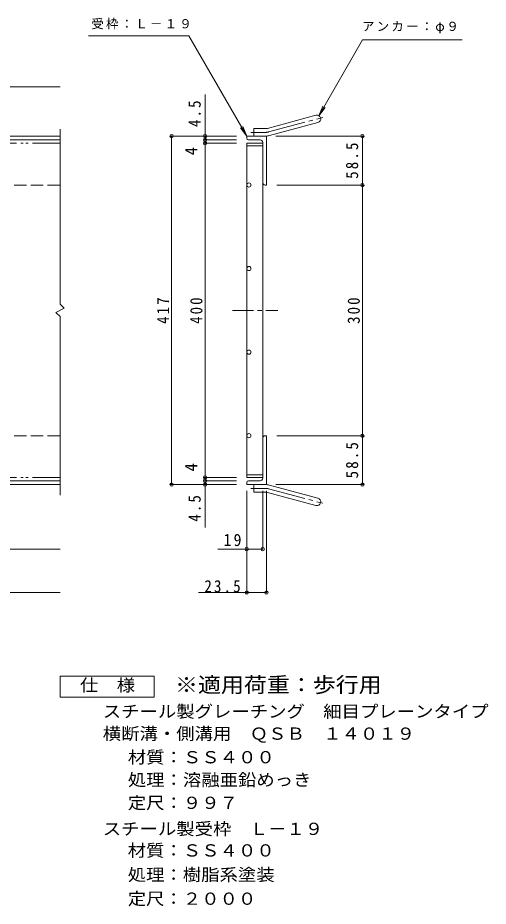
# Model space of a CAD drawing. Units: millimetres, scale not verified. Extents: x -860 to 805, y -687 to 611.
# Drawn here: x 241 to 805, y -541 to 523 of the extents above; entities that cross this region are included whole.
import ezdxf
from ezdxf.enums import TextEntityAlignment as Align

# ---------------------------------------------------------------- set-up
doc = ezdxf.new("R2010")
doc.units = ezdxf.units.MM
doc.header["$LTSCALE"] = 5
doc.header["$PDMODE"] = 32
doc.header["$PDSIZE"] = 4
for name, pattern in [('CHAIN1', [8, 5, -1, 1, -1]), ('CHAIN2', [12, 9, -1, 1, -1]), ('DASHED3', [4, 3, -1]), ('DOUBLE_CHAIN2', [12.8, 9, -1, 0.6, -0.6, 0.6, -1])]:
    doc.linetypes.add(name, pattern=pattern)
for name, color, linetype, lineweight in [('A-1_ピット', 2, 'Continuous', 9), ('A-2_蓋', 3, 'Continuous', 9), ('A-4_寸法', 7, 'Continuous', 9), ('A-5_仕様文', 7, 'Continuous', 9), ('F-4_F-4ﾚｲﾔ', 2, 'Continuous', 9)]:
    doc.layers.add(name, color=color, linetype=linetype, lineweight=lineweight)
doc.layers.add('F-5_F-5ﾚｲﾔ', color=2, linetype='Continuous')
doc.styles.add('ＭＳ ゴシック', font='')
doc.styles.get('ＭＳ ゴシック').set_extended_font_data('MS Gothic')

msp = doc.modelspace()

# ---------------------------------------------------------------- linework, layer by layer
at = {"layer": 'A-1_ピット'}
for p, q in [((540.334, 390.172), (598.524, 405.764)), ((542.663, 381.478), (600.854, 397.07)), ((524.189, 380.865), (524.189, 389.865)), ((538.004, 389.865), (524.189, 389.865)), ((292.027, 380.864), (-806.473, 380.864)), ((-806.473, 376.365), (292.027, 376.365)), ((539.189, 380.865), (515.689, 380.865)), ((515.689, 380.865), (515.689, 378.365)), ((517.689, 376.365), (531.689, 376.365)), ((534.689, 325.365), (534.689, 373.365)), ((539.189, 380.865), (539.189, 322.365)), ((537.689, 322.365), (539.189, 322.365)), ((537.689, 22.365), (539.189, 22.365)), ((539.189, -36.135), (539.189, 22.365)), ((534.689, 19.365), (534.689, -28.635)), ((292.027, -31.635), (-806.473, -31.635)), ((517.689, -31.635), (531.689, -31.635)), ((292.027, -36.135), (-806.473, -36.135)), ((515.689, -36.135), (515.689, -33.635)), ((539.189, -36.135), (515.689, -36.135)), ((524.189, -36.135), (524.189, -45.135)), ((542.663, -36.748), (600.854, -52.34)), ((538.004, -45.135), (524.189, -45.135)), ((540.334, -45.442), (598.524, -61.034))]:
    msp.add_line(p, q, dxfattribs=at)
at = {"layer": 'A-1_ピット', "linetype": 'CHAIN2'}
for p, q in [((541.498, 385.825), (606.665, 403.286)), ((538.004, 385.365), (520.384, 385.365)), ((538.004, -40.635), (520.384, -40.635)), ((541.498, -41.095), (606.665, -58.556))]:
    msp.add_line(p, q, dxfattribs=at)
at = {"layer": 'A-1_ピット', "linetype": 'DASHED3'}
for p, q in [((292.027, 322.365), (-806.473, 322.365)), ((292.027, 22.364), (-806.473, 22.364))]:
    msp.add_line(p, q, dxfattribs=at)
at = {"layer": 'A-1_ピット'}
msp.add_lwpolyline([(292.027, 389.258), (292.027, 179.865), (297.027, 174.865), (287.027, 169.865), (292.027, 164.865), (292.027, -48.821)], dxfattribs=at)
for centre, radius, start, end in [((599.689, 401.417), 4.5, 285.00014, 104.99991), ((538.004, 398.865), 9, 270, 285.00002), ((517.689, 378.365), 2, 180, 270), ((531.689, 373.365), 3, 0, 90), ((538.004, 398.865), 18, 270, 285), ((537.689, 325.365), 3, 180, 270), ((537.689, 19.365), 3, 90, 180), ((517.689, -33.635), 2, 90, 180), ((531.689, -28.635), 3, 270, 0), ((538.004, -54.135), 18, 75, 90), ((538.004, -54.135), 9, 74.99998, 90), ((599.689, -56.687), 4.5, 255.00009, 74.99986)]:
    msp.add_arc(centre, radius, start, end, dxfattribs=at)
at = {"layer": 'A-1_ピット', "linetype": 'CHAIN2'}
for centre, start, end in [((538.004, 398.865), 270, 284.99995), ((538.004, -54.135), 75.00005, 90)]:
    msp.add_arc(centre, 13.5, start, end, dxfattribs=at)
at = {"layer": 'A-2_蓋', "linetype": 'DOUBLE_CHAIN2'}
for p, q in [((195.027, 372.365), (292.027, 372.365)), ((195.027, -27.635), (292.027, -27.635))]:
    msp.add_line(p, q, dxfattribs=at)
at = {"layer": 'A-2_蓋'}
for p, q in [((515.689, 372.365), (534.689, 372.365)), ((515.689, -27.635), (515.689, 372.365)), ((534.689, 372.365), (534.689, -27.635)), ((515.689, 369.365), (534.689, 369.365)), ((515.689, -24.635), (534.689, -24.635)), ((515.689, -27.635), (534.689, -27.635))]:
    msp.add_line(p, q, dxfattribs=at)
at = {"layer": 'A-2_蓋', "linetype": 'CHAIN1'}
msp.add_line((498.593, 172.365), (552.859, 172.365), dxfattribs=at)
at = {"layer": 'A-2_蓋'}
for centre in [(518.189, 322.365), (518.189, 222.365), (518.189, 122.365), (518.189, 22.365)]:
    msp.add_circle(centre, 2.5, dxfattribs=at)
at = {"layer": 'A-4_寸法'}
for p, q in [((515.689, 380.865), (446.359, 500.947)), ((601.939, 405.314), (654.342, 496.079)), ((-63.473, 439.932), (292.027, 439.932)), ((465.689, -87.413), (465.689, 430.725)), ((601.939, 405.314), (606.722, 416.863)), ((601.939, 405.314), (609.548, 415.231)), ((515.689, 380.865), (508.08, 390.782)), ((515.689, 380.865), (510.906, 392.413)), ((503.189, 380.865), (424.189, 380.865)), ((425.689, -36.135), (425.689, 380.865)), ((503.189, 376.365), (464.189, 376.365)), ((503.189, 372.365), (464.189, 372.365)), ((550.504, 380.865), (655.689, 380.865)), ((654.189, -36.135), (654.189, 380.865)), ((551.689, 322.365), (655.689, 322.365)), ((551.689, 22.365), (655.689, 22.365)), ((503.189, -27.635), (464.189, -27.635)), ((503.189, -31.635), (464.189, -31.635)), ((503.189, -36.135), (424.189, -36.135)), ((550.504, -36.135), (655.689, -36.135)), ((515.689, -43.781), (515.689, -166.973)), ((534.689, -43.781), (534.689, -113.434)), ((539.189, -43.781), (539.189, -165.473)), ((-860.148, -113.434), (292.027, -113.434)), ((534.689, -113.434), (481.11, -113.434)), ((-806.473, -165.473), (292.027, -165.473)), ((539.189, -165.473), (457.732, -165.473))]:
    msp.add_line(p, q, dxfattribs=at)
for p in [(425.689, 380.865), (465.689, 380.865), (654.189, 380.865), (465.689, 376.365), (465.689, 372.365), (654.189, 322.365), (654.189, 22.365), (465.689, -27.635), (465.689, -31.635), (425.689, -36.135), (465.689, -36.135), (654.189, -36.135), (515.689, -113.434), (534.689, -113.434), (515.689, -165.473), (539.189, -165.473)]:
    msp.add_point(p, dxfattribs=at)
at = {"layer": 'A-5_仕様文'}
for p, q in [((446.359, 500.947), (326.062, 500.947)), ((654.342, 496.079), (773.571, 496.079))]:
    msp.add_line(p, q, dxfattribs=at)
at = {"layer": 'F-4_F-4ﾚｲﾔ'}
msp.add_lwpolyline([(292.17, -290.372), (292.17, -265.372), (404.67, -265.372), (404.67, -290.372)], close=True, dxfattribs=at)

# ---------------------------------------------------------------- texts
at = {"layer": 'A-4_寸法', "color": 2, "style": 'ＭＳ ゴシック'}
for p in [(460.689, 357.991), (460.689, -20.446)]:
    msp.add_text('4', height=14.66, rotation=90, dxfattribs=at).set_placement(p, align=Align.BOTTOM_LEFT)
at = {"layer": 'A-4_寸法', "char_height": 11, "attachment_point": 7, "style": 'ＭＳ ゴシック'}
for s, insert in [('\\T1.17;受枠：Ｌ－１９', (329.479, 508.64)), ('\\T1.17;アンカー：φ９', (653.571, 503.773))]:
    msp.add_mtext(s, dxfattribs=dict(at, insert=insert))
at = {"layer": 'A-4_寸法', "color": 2, "char_height": 14.66, "attachment_point": 7, "rotation": 90, "style": 'ＭＳ ゴシック'}
for s, insert in [('\\T1.27;\\W0.9;4.5', (460.689, 391.787)), ('\\T1.28;\\W0.9;58.5', (649.189, 329.74)), ('\\T1.27;\\W0.9;417', (422.689, 156.115)), ('\\T1.27;\\W0.9;400', (462.689, 156.115)), ('\\T1.27;\\W0.9;300', (651.189, 156.115)), ('\\T1.28;\\W0.9;58.5', (649.189, -28.76)), ('\\T1.27;\\W0.9;4.5', (460.689, -80.545))]:
    msp.add_mtext(s, dxfattribs=dict(at, insert=insert))
at = {"layer": 'A-4_寸法', "color": 2, "char_height": 14.66, "attachment_point": 7, "style": 'ＭＳ ゴシック'}
for s, insert in [('\\T1.27;\\W0.95;19', (487.809, -109.923)), ('\\T1.28;\\W0.9;23.5', (464.854, -165.299))]:
    msp.add_mtext(s, dxfattribs=dict(at, insert=insert))
at = {"layer": 'F-4_F-4ﾚｲﾔ', "style": 'ＭＳ ゴシック', "width": 1.1}
for s, p in [('仕\u3000様', (315.92, -287.872)), ('スチール製グレーチング\u3000細目プレーンタイプ', (343.215, -319.332)), ('横断溝・側溝用\u3000ＱＳＢ\u3000１４０１９', (343.215, -345.89)), ('材質：ＳＳ４００', (373.192, -374.107)), ('処理：溶融亜鉛めっき', (373.192, -401.161)), ('定尺：９９７', (373.192, -428.697)), ('スチール製受枠\u3000Ｌ－１９', (343.227, -459.84)), ('処理：樹脂系塗装', (373.079, -514.729))]:
    msp.add_text(s, height=14.66, dxfattribs=at).set_placement(p, align=Align.BOTTOM_LEFT)
at = {"layer": 'F-5_F-5ﾚｲﾔ', "color": 3, "style": 'ＭＳ ゴシック', "width": 1.1}
msp.add_text('※適用荷重：歩行用', height=18.33, dxfattribs=at).set_placement((429.67, -290.372), align=Align.BOTTOM_LEFT)
at = {"layer": 'F-5_F-5ﾚｲﾔ', "style": 'ＭＳ ゴシック', "width": 1.1}
for s, p in [('材質：ＳＳ４００', (373.079, -485.648)), ('定尺：２０００', (373.079, -543.426))]:
    msp.add_text(s, height=14.66, dxfattribs=at).set_placement(p, align=Align.BOTTOM_LEFT)

doc.saveas('drawing.dxf')
